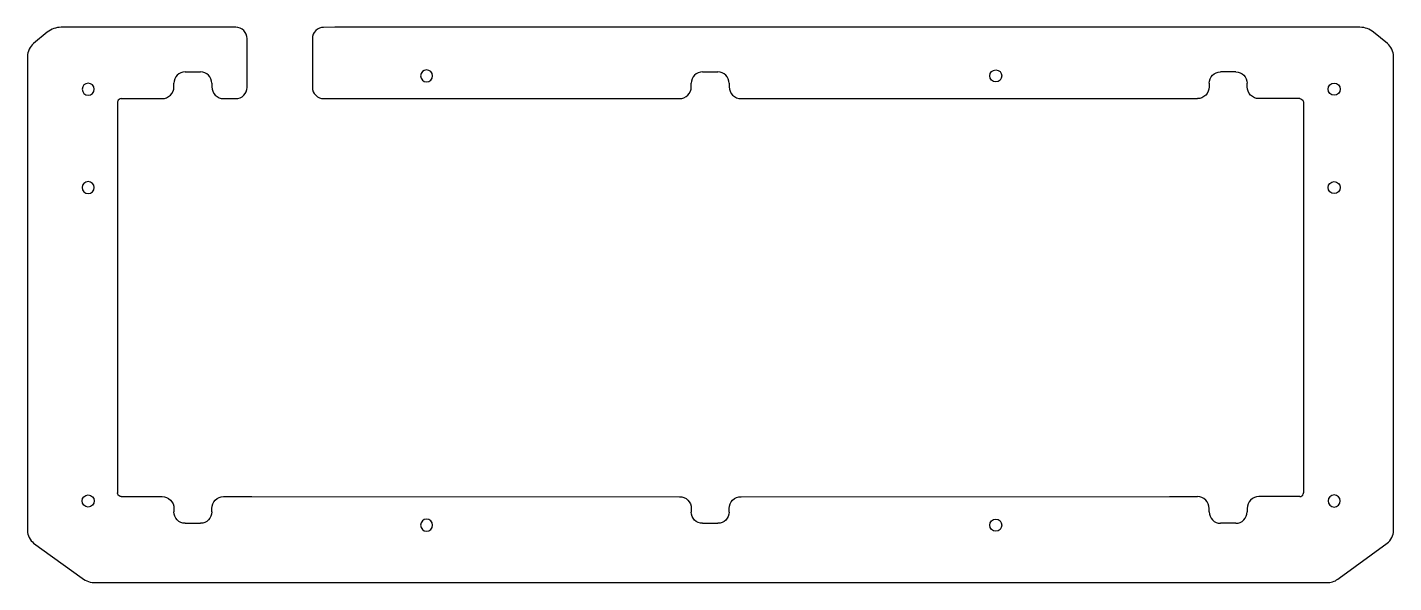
# Model space of a CAD drawing. Extents: x -74 to 281, y 70 to 214.
import ezdxf

# ---------------------------------------------------------------- set-up
doc = ezdxf.new("R2010")
doc.units = 0
doc.layers.add('Layer_1', color=7, linetype='CONTINUOUS')

msp = doc.modelspace()

# ---------------------------------------------------------------- linework, layer by layer
at = {"layer": 'Layer_1', "color": 2}
for p, q in [((-21.513364, 214.318029), (-65.447636, 214.318031)), ((-20.039981, 214.315383), (-21.513364, 214.318029)), ((5.738748, 214.318029), (2.809365, 214.31443)), ((272.232363, 214.318013), (5.738748, 214.318029)), ((-69.036704, 213.039299), (-72.658634, 210.083185)), ((-17.113984, 207.404104), (-17.113984, 211.389386)), ((-0.116632, 211.388433), (-0.116632, 207.404186)), ((279.422136, 210.077364), (275.771169, 213.05719)), ((-17.113984, 204.90411), (-17.113984, 207.404104)), ((-0.116632, 207.404186), (-0.116632, 204.904192)), ((-33.19301, 202.705346), (-29.193018, 202.705346)), ((-17.113984, 198.702946), (-17.113984, 204.90411)), ((-0.116632, 204.904192), (-0.116632, 198.705094)), ((101.30871, 202.705346), (105.308703, 202.705346)), ((239.96128, 202.705346), (235.961288, 202.705346)), ((-36.119007, 198.85375), (-36.119007, 199.779349)), ((-26.267021, 199.779349), (-26.267021, 198.85375)), ((31.140537, 201.688059), (31.140537, 201.688059)), ((98.382713, 198.85375), (98.382713, 199.779349)), ((108.2347, 199.779349), (108.2347, 198.85375)), ((175.970282, 201.688059), (175.970282, 201.688059)), ((233.035291, 199.779349), (233.035291, 198.85375)), ((242.887277, 198.85375), (242.887277, 199.779349)), ((-56.833469, 198.212483), (-56.833469, 198.212483)), ((-49.822793, 195.779754), (-39.193012, 195.779754)), ((-23.193043, 195.779754), (-21.248755, 195.779754)), ((-21.248755, 195.779754), (-20.039981, 195.776949)), ((2.809365, 195.779097), (4.581198, 195.779891)), ((4.581198, 195.779891), (95.308746, 195.779891)), ((111.308678, 195.779754), (222.670834, 195.779754)), ((222.670834, 195.779754), (229.961313, 195.779754)), ((256.591063, 195.779754), (245.961282, 195.779754)), ((263.944288, 198.24146), (263.944288, 198.24146)), ((-50.767989, 194.779355), (-50.767989, 159.00821)), ((257.536259, 194.779355), (257.536259, 159.00821)), ((-56.83466, 172.636205), (-56.83466, 172.636205)), ((263.943412, 172.636205), (263.943412, 172.636205)), ((-50.767989, 159.00821), (-50.767989, 129.062433)), ((257.536259, 159.00821), (257.536259, 129.062433)), ((-50.767989, 129.062433), (-50.767989, 93.29129)), ((257.536259, 129.062433), (257.536259, 93.29129)), ((-56.835612, 91.154851), (-56.835612, 91.154851)), ((-49.822793, 92.290891), (-39.193012, 92.290891)), ((-36.119007, 89.216894), (-36.119007, 88.291296)), ((-26.267021, 88.291296), (-26.267021, 89.216894)), ((-23.193043, 92.290891), (-15.902564, 92.290891)), ((-15.902564, 92.290891), (95.308709, 92.275016)), ((98.382713, 89.20102), (98.382713, 88.275421)), ((108.2347, 88.275421), (108.2347, 89.20102)), ((111.308678, 92.275016), (222.670834, 92.290891)), ((222.670834, 92.290891), (229.961313, 92.290891)), ((233.035291, 88.291296), (233.035291, 89.216894)), ((242.887277, 89.216894), (242.887277, 88.291296)), ((256.591063, 92.290891), (245.961282, 92.290891)), ((263.944365, 91.154851), (263.944365, 91.154851)), ((-33.19301, 85.365299), (-29.193018, 85.365299)), ((101.30871, 85.349424), (105.308703, 85.349424)), ((239.96128, 85.365299), (235.961288, 85.365299)), ((31.140537, 84.863022), (31.140537, 84.863022)), ((175.970282, 84.863022), (175.970282, 84.863022)), ((-72.587646, 80.214331), (-60.009159, 71.059465)), ((266.786644, 71.074824), (279.336221, 80.208648)), ((-56.450464, 69.933805), (-55.244019, 69.953649)), ((-55.244019, 69.953649), (260.006364, 69.95363))]:
    msp.add_line(p, q, dxfattribs=at)
for points in [[(-65.447636, 214.318031), (-66.755588, 214.31803), (-68.023408, 213.866324), (-69.036704, 213.039299)], [(-17.970995, 213.458399), (-18.519687, 214.007091), (-19.263985, 214.315383), (-20.039981, 214.315383)], [(-17.113984, 211.389386), (-17.113984, 212.165408), (-17.422302, 212.909706), (-17.970995, 213.458399)], [(0.740379, 213.457446), (0.191687, 212.908754), (-0.116632, 212.164455), (-0.116632, 211.388433)], [(2.809365, 214.31443), (2.033369, 214.31443), (1.289071, 214.006138), (0.740379, 213.457446)], [(275.771169, 213.05719), (274.772063, 213.872634), (273.521998, 214.318013), (272.232363, 214.318013)], [(-72.658634, 210.083185), (-73.515724, 209.383646), (-74.210704, 207.919703), (-74.210889, 206.813375)], [(280.96728, 206.822538), (280.967089, 207.923796), (280.275303, 209.381032), (279.422136, 210.077364)], [(-74.210889, 206.813375), (-74.23285, 78.647325), (-74.161068, 161.163371), (-74.19131, 83.36644)], [(280.947648, 83.376053), (280.917504, 161.158389), (280.989195, 78.648648), (280.96728, 206.822538)], [(-33.19301, 202.705346), (-33.969032, 202.705346), (-34.713331, 202.397046), (-35.262023, 201.848346)], [(-27.124032, 201.848346), (-27.672724, 202.397046), (-28.417022, 202.705346), (-29.193018, 202.705346)], [(29.57291, 203.2557), (28.707088, 203.2557), (28.005255, 202.553891), (28.005255, 201.688059)], [(31.140537, 201.688059), (31.140537, 202.553891), (30.438704, 203.2557), (29.57291, 203.2557)], [(101.30871, 202.705346), (100.532688, 202.705346), (99.78839, 202.397046), (99.239698, 201.848346)], [(107.377689, 201.848346), (106.828997, 202.397046), (106.084698, 202.705346), (105.308703, 202.705346)], [(175.970282, 201.688059), (175.970282, 202.553891), (176.672115, 203.2557), (177.53791, 203.2557)], [(177.53791, 203.2557), (178.403731, 203.2557), (179.105564, 202.553891), (179.105564, 201.688059)], [(233.892302, 201.848346), (234.440994, 202.397046), (235.185293, 202.705346), (235.961288, 202.705346)], [(239.96128, 202.705346), (240.737302, 202.705346), (241.481601, 202.397046), (242.030293, 201.848346)], [(-58.401097, 199.780124), (-59.266918, 199.780124), (-59.968751, 199.078315), (-59.968751, 198.212483)], [(-56.833469, 198.212483), (-56.833469, 199.078315), (-57.535302, 199.780124), (-58.401097, 199.780124)], [(-35.262023, 201.848346), (-35.810715, 201.299648), (-36.119007, 200.555347), (-36.119007, 199.779349)], [(-26.267021, 199.779349), (-26.267021, 200.555347), (-26.57534, 201.299648), (-27.124032, 201.848346)], [(28.005255, 201.688059), (28.005255, 200.822227), (28.707088, 200.120418), (29.57291, 200.120418)], [(29.57291, 200.120418), (30.438704, 200.120418), (31.140537, 200.822227), (31.140537, 201.688059)], [(99.239698, 201.848346), (98.691006, 201.299648), (98.382713, 200.555347), (98.382713, 199.779349)], [(108.2347, 199.779349), (108.2347, 200.555347), (107.926381, 201.299648), (107.377689, 201.848346)], [(177.53791, 200.120418), (176.672115, 200.120418), (175.970282, 200.822227), (175.970282, 201.688059)], [(179.105564, 201.688059), (179.105564, 200.822227), (178.403731, 200.120418), (177.53791, 200.120418)], [(233.035291, 199.779349), (233.035291, 200.555347), (233.34361, 201.299648), (233.892302, 201.848346)], [(242.030293, 201.848346), (242.578985, 201.299648), (242.887277, 200.555347), (242.887277, 199.779349)], [(263.944288, 198.24146), (263.944288, 199.107292), (264.646121, 199.809101), (265.511916, 199.809101)], [(265.511916, 199.809101), (266.377737, 199.809101), (267.07957, 199.107292), (267.07957, 198.24146)], [(-59.968751, 198.212483), (-59.968751, 197.346651), (-59.266918, 196.644842), (-58.401097, 196.644842)], [(-58.401097, 196.644842), (-57.535302, 196.644842), (-56.833469, 197.346651), (-56.833469, 198.212483)], [(-49.822793, 195.779754), (-50.24131, 195.779754), (-50.607704, 195.499155), (-50.716792, 195.095156)], [(-39.193012, 195.779754), (-38.377726, 195.779754), (-37.595804, 196.103653), (-37.019409, 196.680153)], [(-37.019409, 196.680153), (-36.44291, 197.256553), (-36.119007, 198.038451), (-36.119007, 198.85375)], [(-26.267021, 198.85375), (-26.267021, 198.038451), (-25.943118, 197.256553), (-25.366619, 196.680153)], [(-25.366619, 196.680153), (-24.790224, 196.103653), (-24.008329, 195.779754), (-23.193043, 195.779754)], [(-20.039981, 195.776949), (-19.263985, 195.776949), (-18.519687, 196.085268), (-17.970995, 196.63396)], [(-17.970995, 196.63396), (-17.422302, 197.182652), (-17.113984, 197.92695), (-17.113984, 198.702946)], [(-0.116632, 198.705094), (-0.116632, 197.929099), (0.191687, 197.1848), (0.740379, 196.636108)], [(0.740379, 196.636108), (1.289071, 196.087416), (2.033369, 195.779097), (2.809365, 195.779097)], [(95.308746, 195.779891), (96.124032, 195.779891), (96.905954, 196.103791), (97.482348, 196.680291)], [(97.482348, 196.680291), (98.058848, 197.25669), (98.382751, 198.038589), (98.382751, 198.853888)], [(108.2347, 198.85375), (108.2347, 198.038451), (108.558602, 197.256553), (109.135102, 196.680153)], [(109.135102, 196.680153), (109.711496, 196.103653), (110.493392, 195.779754), (111.308678, 195.779754)], [(232.134889, 196.680153), (231.558495, 196.103653), (230.776599, 195.779754), (229.961313, 195.779754)], [(233.035291, 198.85375), (233.035291, 198.038451), (232.711389, 197.256553), (232.134889, 196.680153)], [(243.78768, 196.680153), (243.21118, 197.256553), (242.887277, 198.038451), (242.887277, 198.85375)], [(245.961282, 195.779754), (245.145996, 195.779754), (244.364074, 196.103653), (243.78768, 196.680153)], [(256.591063, 195.779754), (257.00958, 195.779754), (257.375975, 195.499155), (257.485062, 195.095156)], [(265.511916, 196.673819), (264.646121, 196.673819), (263.944288, 197.375628), (263.944288, 198.24146)], [(267.07957, 198.24146), (267.07957, 197.375628), (266.377737, 196.673819), (265.511916, 196.673819)], [(-50.716792, 195.095156), (-50.750712, 194.993355), (-50.767989, 194.886656), (-50.767989, 194.779355)], [(257.485062, 195.095156), (257.518982, 194.993355), (257.536259, 194.886656), (257.536259, 194.779355)], [(-58.402287, 174.203846), (-59.268109, 174.203846), (-59.969942, 173.502037), (-59.969942, 172.636205)], [(-56.83466, 172.636205), (-56.83466, 173.502037), (-57.536492, 174.203846), (-58.402287, 174.203846)], [(263.943412, 172.636205), (263.943412, 173.502037), (264.645245, 174.203846), (265.51104, 174.203846)], [(265.51104, 174.203846), (266.376861, 174.203846), (267.078694, 173.502037), (267.078694, 172.636205)], [(-59.969942, 172.636205), (-59.969942, 171.770373), (-59.268109, 171.068564), (-58.402287, 171.068564)], [(-58.402287, 171.068564), (-57.536492, 171.068564), (-56.83466, 171.770373), (-56.83466, 172.636205)], [(265.51104, 171.068564), (264.645245, 171.068564), (263.943412, 171.770373), (263.943412, 172.636205)], [(267.078694, 172.636205), (267.078694, 171.770373), (266.376861, 171.068564), (265.51104, 171.068564)], [(-59.970947, 91.154851), (-59.970947, 92.020699), (-59.269141, 92.722519), (-58.403266, 92.722519)], [(-58.403266, 92.722519), (-57.537418, 92.722519), (-56.835612, 92.020699), (-56.835612, 91.154851)], [(-50.716792, 92.975489), (-50.750712, 93.07729), (-50.767989, 93.183988), (-50.767989, 93.29129)], [(-49.822793, 92.290891), (-50.24131, 92.290891), (-50.607704, 92.571489), (-50.716792, 92.975489)], [(256.591063, 92.290891), (257.00958, 92.290891), (257.375975, 92.571489), (257.485062, 92.975489)], [(257.485062, 92.975489), (257.518982, 93.07729), (257.536259, 93.183988), (257.536259, 93.29129)], [(265.512019, 92.722519), (264.646171, 92.722519), (263.944365, 92.020699), (263.944365, 91.154851)], [(267.0797, 91.154851), (267.0797, 92.020699), (266.377893, 92.722519), (265.512019, 92.722519)], [(-58.403266, 89.587184), (-59.269141, 89.587184), (-59.970947, 90.289003), (-59.970947, 91.154851)], [(-56.835612, 91.154851), (-56.835612, 90.289003), (-57.537418, 89.587184), (-58.403266, 89.587184)], [(-39.193012, 92.290891), (-38.377726, 92.290891), (-37.595804, 91.966991), (-37.019409, 91.390491)], [(-37.019409, 91.390491), (-36.44291, 90.814092), (-36.119007, 90.032194), (-36.119007, 89.216894)], [(-26.267021, 89.216894), (-26.267021, 90.032194), (-25.943118, 90.814092), (-25.366619, 91.390491)], [(-25.366619, 91.390491), (-24.790224, 91.966991), (-24.008329, 92.290891), (-23.193043, 92.290891)], [(95.308709, 92.275016), (96.123995, 92.275016), (96.905917, 91.951116), (97.482311, 91.374616)], [(97.482311, 91.374616), (98.058811, 90.798217), (98.382713, 90.016319), (98.382713, 89.20102)], [(108.2347, 89.20102), (108.2347, 90.016319), (108.558602, 90.798217), (109.135102, 91.374616)], [(109.135102, 91.374616), (109.711496, 91.951116), (110.493392, 92.275016), (111.308678, 92.275016)], [(232.134889, 91.390491), (231.558495, 91.966991), (230.776599, 92.290891), (229.961313, 92.290891)], [(233.035291, 89.216894), (233.035291, 90.032194), (232.711389, 90.814092), (232.134889, 91.390491)], [(243.78768, 91.390491), (243.21118, 90.814092), (242.887277, 90.032194), (242.887277, 89.216894)], [(245.961282, 92.290891), (245.145996, 92.290891), (244.364074, 91.966991), (243.78768, 91.390491)], [(263.944365, 91.154851), (263.944365, 90.289003), (264.646171, 89.587184), (265.512019, 89.587184)], [(265.512019, 89.587184), (266.377893, 89.587184), (267.0797, 90.289003), (267.0797, 91.154851)], [(-35.262023, 86.222299), (-35.810715, 86.770997), (-36.119007, 87.515298), (-36.119007, 88.291296)], [(-33.19301, 85.365299), (-33.969032, 85.365299), (-34.713331, 85.673599), (-35.262023, 86.222299)], [(-27.124032, 86.222299), (-27.672724, 85.673599), (-28.417022, 85.365299), (-29.193018, 85.365299)], [(-26.267021, 88.291296), (-26.267021, 87.515298), (-26.57534, 86.770997), (-27.124032, 86.222299)], [(29.57291, 86.430664), (28.707088, 86.430664), (28.005255, 85.728854), (28.005255, 84.863022)], [(31.140537, 84.863022), (31.140537, 85.728854), (30.438704, 86.430664), (29.57291, 86.430664)], [(99.239698, 86.206424), (98.691006, 86.755122), (98.382713, 87.499423), (98.382713, 88.275421)], [(101.30871, 85.349424), (100.532688, 85.349424), (99.78839, 85.657724), (99.239698, 86.206424)], [(107.377689, 86.206424), (106.828997, 85.657724), (106.084698, 85.349424), (105.308703, 85.349424)], [(108.2347, 88.275421), (108.2347, 87.499423), (107.926381, 86.755122), (107.377689, 86.206424)], [(175.970282, 84.863022), (175.970282, 85.728854), (176.672115, 86.430664), (177.53791, 86.430664)], [(177.53791, 86.430664), (178.403731, 86.430664), (179.105564, 85.728854), (179.105564, 84.863022)], [(233.035291, 88.291296), (233.035291, 87.515298), (233.34361, 86.770997), (233.892302, 86.222299)], [(233.892302, 86.222299), (234.440994, 85.673599), (235.185293, 85.365299), (235.961288, 85.365299)], [(239.96128, 85.365299), (240.737302, 85.365299), (241.481601, 85.673599), (242.030293, 86.222299)], [(242.030293, 86.222299), (242.578985, 86.770997), (242.887277, 87.515298), (242.887277, 88.291296)], [(-74.19131, 83.36644), (-74.19131, 82.270498), (-73.473761, 80.859252), (-72.587646, 80.214331)], [(28.005255, 84.863022), (28.005255, 83.99719), (28.707088, 83.295381), (29.57291, 83.295381)], [(29.57291, 83.295381), (30.438704, 83.295381), (31.140537, 83.99719), (31.140537, 84.863022)], [(177.53791, 83.295381), (176.672115, 83.295381), (175.970282, 83.99719), (175.970282, 84.863022)], [(179.105564, 84.863022), (179.105564, 83.99719), (178.403731, 83.295381), (177.53791, 83.295381)], [(279.336221, 80.208648), (280.226617, 80.856696), (280.948074, 82.274792), (280.947648, 83.376053)], [(-60.009159, 71.059465), (-58.976556, 70.307918), (-57.727434, 69.912804), (-56.450464, 69.933805)], [(263.994114, 69.92084), (265.025539, 69.992193), (266.005734, 70.397248), (266.786644, 71.074824)], [(260.006364, 69.95363), (261.335681, 69.95363), (262.664976, 69.9427), (263.994114, 69.92084)]]:
    msp.add_open_spline(points, degree=3, dxfattribs=at)

doc.saveas('drawing.dxf')
